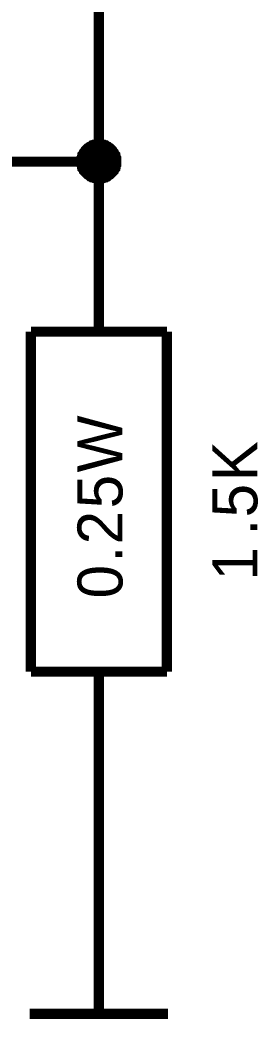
# Model space of a CAD drawing. Header units: millimetres. Extents: x 0 to 420, y 0 to 297.
# Drawn here: x 135.22 to 142.23, y 109.77 to 139.15 of the extents above; entities that cross this region are included whole.
import ezdxf

# ---------------------------------------------------------------- set-up
doc = ezdxf.new("R2010")
doc.units = ezdxf.units.MM
doc.layers.add('Sheet', color=255, linetype='Continuous')

msp = doc.modelspace()

# ---------------------------------------------------------------- linework, layer by layer
at = {"layer": 'Sheet'}
for points, const_width in [([(137.539, 134.988), (130.042, 134.988), (130.042, 177.495)], 0.3), ([(137.539, 139.989), (137.539, 137.488)], 0.3), ([(137.539, 132.488), (137.539, 134.988), (137.539, 137.488)], 0.3), ([(137.026, 134.988), (137.026, 135.021), (137.026, 135.038), (137.026, 135.071), (137.043, 135.087), (137.043, 135.12), (137.043, 135.137), (137.059, 135.17), (137.059, 135.187), (137.076, 135.203), (137.093, 135.236), (137.109, 135.253), (137.109, 135.269), (137.126, 135.286), (137.142, 135.319), (137.159, 135.336), (137.175, 135.352), (137.192, 135.369), (137.208, 135.385), (137.241, 135.402), (137.258, 135.418), (137.275, 135.418), (137.291, 135.435), (137.324, 135.452), (137.341, 135.468), (137.357, 135.468), (137.39, 135.485), (137.407, 135.485), (137.44, 135.485), (137.457, 135.501), (137.49, 135.501), (137.506, 135.501), (137.539, 135.501)], 0.3), ([(137.026, 134.988), (137.026, 135.021), (137.026, 135.038), (137.026, 135.071), (137.043, 135.087), (137.043, 135.12), (137.043, 135.137), (137.059, 135.17), (137.059, 135.187), (137.076, 135.203), (137.093, 135.236), (137.109, 135.253), (137.109, 135.269), (137.126, 135.286), (137.142, 135.319), (137.159, 135.336), (137.175, 135.352), (137.192, 135.369), (137.208, 135.385), (137.241, 135.402), (137.258, 135.418), (137.275, 135.418), (137.291, 135.435), (137.324, 135.452), (137.341, 135.468), (137.357, 135.468), (137.39, 135.485), (137.407, 135.485), (137.44, 135.485), (137.457, 135.501), (137.49, 135.501), (137.506, 135.501), (137.539, 135.501)], 0.3), ([(137.026, 134.988), (137.026, 135.021), (137.026, 135.038), (137.026, 135.071), (137.043, 135.087), (137.043, 135.12), (137.043, 135.137), (137.059, 135.17), (137.059, 135.187), (137.076, 135.203), (137.093, 135.236), (137.109, 135.253), (137.109, 135.269), (137.126, 135.286), (137.142, 135.319), (137.159, 135.336), (137.175, 135.352), (137.192, 135.369), (137.208, 135.385), (137.241, 135.402), (137.258, 135.418), (137.275, 135.418), (137.291, 135.435), (137.324, 135.452), (137.341, 135.468), (137.357, 135.468), (137.39, 135.485), (137.407, 135.485), (137.44, 135.485), (137.457, 135.501), (137.49, 135.501), (137.506, 135.501), (137.539, 135.501)], 0.3), ([(137.026, 134.988), (137.026, 135.021), (137.026, 135.038), (137.026, 135.071), (137.043, 135.087), (137.043, 135.12), (137.043, 135.137), (137.059, 135.17), (137.059, 135.187), (137.076, 135.203), (137.093, 135.236), (137.109, 135.253), (137.109, 135.269), (137.126, 135.286), (137.142, 135.319), (137.159, 135.336), (137.175, 135.352), (137.192, 135.369), (137.208, 135.385), (137.241, 135.402), (137.258, 135.418), (137.275, 135.418), (137.291, 135.435), (137.324, 135.452), (137.341, 135.468), (137.357, 135.468), (137.39, 135.485), (137.407, 135.485), (137.44, 135.485), (137.457, 135.501), (137.49, 135.501), (137.506, 135.501), (137.539, 135.501)], 0.3), ([(137.026, 134.988), (137.026, 135.021), (137.026, 135.038), (137.026, 135.071), (137.043, 135.087), (137.043, 135.12), (137.043, 135.137), (137.059, 135.17), (137.059, 135.187), (137.076, 135.203), (137.093, 135.236), (137.109, 135.253), (137.109, 135.269), (137.126, 135.286), (137.142, 135.319), (137.159, 135.336), (137.175, 135.352), (137.192, 135.369), (137.208, 135.385), (137.241, 135.402), (137.258, 135.418), (137.275, 135.418), (137.291, 135.435), (137.324, 135.452), (137.341, 135.468), (137.357, 135.468), (137.39, 135.485), (137.407, 135.485), (137.44, 135.485), (137.457, 135.501), (137.49, 135.501), (137.506, 135.501), (137.539, 135.501)], 0.0991), ([(137.026, 134.988), (137.026, 135.021), (137.026, 135.038), (137.026, 135.071), (137.043, 135.087), (137.043, 135.12), (137.043, 135.137), (137.059, 135.17), (137.059, 135.187), (137.076, 135.203), (137.093, 135.236), (137.109, 135.253), (137.109, 135.269), (137.126, 135.286), (137.142, 135.319), (137.159, 135.336), (137.175, 135.352), (137.192, 135.369), (137.208, 135.385), (137.241, 135.402), (137.258, 135.418), (137.275, 135.418), (137.291, 135.435), (137.324, 135.452), (137.341, 135.468), (137.357, 135.468), (137.39, 135.485), (137.407, 135.485), (137.44, 135.485), (137.457, 135.501), (137.49, 135.501), (137.506, 135.501), (137.539, 135.501)], 0.0991), ([(137.026, 134.988), (137.026, 135.021), (137.026, 135.038), (137.026, 135.071), (137.043, 135.087), (137.043, 135.12), (137.043, 135.137), (137.059, 135.17), (137.059, 135.187), (137.076, 135.203), (137.093, 135.236), (137.109, 135.253), (137.109, 135.269), (137.126, 135.286), (137.142, 135.319), (137.159, 135.336), (137.175, 135.352), (137.192, 135.369), (137.208, 135.385), (137.241, 135.402), (137.258, 135.418), (137.275, 135.418), (137.291, 135.435), (137.324, 135.452), (137.341, 135.468), (137.357, 135.468), (137.39, 135.485), (137.407, 135.485), (137.44, 135.485), (137.457, 135.501), (137.49, 135.501), (137.506, 135.501), (137.539, 135.501)], 0.0991), ([(137.026, 134.988), (137.026, 135.021), (137.026, 135.038), (137.026, 135.071), (137.043, 135.087), (137.043, 135.12), (137.043, 135.137), (137.059, 135.17), (137.059, 135.187), (137.076, 135.203), (137.093, 135.236), (137.109, 135.253), (137.109, 135.269), (137.126, 135.286), (137.142, 135.319), (137.159, 135.336), (137.175, 135.352), (137.192, 135.369), (137.208, 135.385), (137.241, 135.402), (137.258, 135.418), (137.275, 135.418), (137.291, 135.435), (137.324, 135.452), (137.341, 135.468), (137.357, 135.468), (137.39, 135.485), (137.407, 135.485), (137.44, 135.485), (137.457, 135.501), (137.49, 135.501), (137.506, 135.501), (137.539, 135.501)], 0.0991), ([(137.539, 135.501), (137.539, 135.501)], 0.3), ([(137.539, 135.501), (137.573, 135.501), (137.589, 135.501), (137.622, 135.501), (137.639, 135.485), (137.672, 135.485), (137.688, 135.485), (137.721, 135.468), (137.738, 135.468), (137.755, 135.452), (137.788, 135.435), (137.804, 135.418), (137.821, 135.418), (137.837, 135.402), (137.87, 135.385), (137.887, 135.369), (137.904, 135.352), (137.92, 135.336), (137.937, 135.319), (137.953, 135.286), (137.97, 135.269), (137.97, 135.253), (137.986, 135.236), (138.003, 135.203), (138.019, 135.187), (138.019, 135.17), (138.036, 135.137), (138.036, 135.12), (138.036, 135.087), (138.052, 135.071), (138.052, 135.038), (138.052, 135.021), (138.052, 134.988)], 0.3), ([(137.539, 135.501), (137.539, 135.501)], 0.3), ([(137.539, 135.501), (137.573, 135.501), (137.589, 135.501), (137.622, 135.501), (137.639, 135.485), (137.672, 135.485), (137.688, 135.485), (137.721, 135.468), (137.738, 135.468), (137.755, 135.452), (137.788, 135.435), (137.804, 135.418), (137.821, 135.418), (137.837, 135.402), (137.87, 135.385), (137.887, 135.369), (137.904, 135.352), (137.92, 135.336), (137.937, 135.319), (137.953, 135.286), (137.97, 135.269), (137.97, 135.253), (137.986, 135.236), (138.003, 135.203), (138.019, 135.187), (138.019, 135.17), (138.036, 135.137), (138.036, 135.12), (138.036, 135.087), (138.052, 135.071), (138.052, 135.038), (138.052, 135.021), (138.052, 134.988)], 0.3), ([(137.539, 135.501), (137.539, 135.501)], 0.3), ([(137.539, 135.501), (137.573, 135.501), (137.589, 135.501), (137.622, 135.501), (137.639, 135.485), (137.672, 135.485), (137.688, 135.485), (137.721, 135.468), (137.738, 135.468), (137.755, 135.452), (137.788, 135.435), (137.804, 135.418), (137.821, 135.418), (137.837, 135.402), (137.87, 135.385), (137.887, 135.369), (137.904, 135.352), (137.92, 135.336), (137.937, 135.319), (137.953, 135.286), (137.97, 135.269), (137.97, 135.253), (137.986, 135.236), (138.003, 135.203), (138.019, 135.187), (138.019, 135.17), (138.036, 135.137), (138.036, 135.12), (138.036, 135.087), (138.052, 135.071), (138.052, 135.038), (138.052, 135.021), (138.052, 134.988)], 0.3), ([(137.539, 135.501), (137.539, 135.501)], 0.3), ([(137.539, 135.501), (137.573, 135.501), (137.589, 135.501), (137.622, 135.501), (137.639, 135.485), (137.672, 135.485), (137.688, 135.485), (137.721, 135.468), (137.738, 135.468), (137.755, 135.452), (137.788, 135.435), (137.804, 135.418), (137.821, 135.418), (137.837, 135.402), (137.87, 135.385), (137.887, 135.369), (137.904, 135.352), (137.92, 135.336), (137.937, 135.319), (137.953, 135.286), (137.97, 135.269), (137.97, 135.253), (137.986, 135.236), (138.003, 135.203), (138.019, 135.187), (138.019, 135.17), (138.036, 135.137), (138.036, 135.12), (138.036, 135.087), (138.052, 135.071), (138.052, 135.038), (138.052, 135.021), (138.052, 134.988)], 0.3), ([(137.539, 135.501), (137.539, 135.501)], 0.0991), ([(137.539, 135.501), (137.573, 135.501), (137.589, 135.501), (137.622, 135.501), (137.639, 135.485), (137.672, 135.485), (137.688, 135.485), (137.721, 135.468), (137.738, 135.468), (137.755, 135.452), (137.788, 135.435), (137.804, 135.418), (137.821, 135.418), (137.837, 135.402), (137.87, 135.385), (137.887, 135.369), (137.904, 135.352), (137.92, 135.336), (137.937, 135.319), (137.953, 135.286), (137.97, 135.269), (137.97, 135.253), (137.986, 135.236), (138.003, 135.203), (138.019, 135.187), (138.019, 135.17), (138.036, 135.137), (138.036, 135.12), (138.036, 135.087), (138.052, 135.071), (138.052, 135.038), (138.052, 135.021), (138.052, 134.988)], 0.0991), ([(137.539, 135.501), (137.539, 135.501)], 0.0991), ([(137.539, 135.501), (137.573, 135.501), (137.589, 135.501), (137.622, 135.501), (137.639, 135.485), (137.672, 135.485), (137.688, 135.485), (137.721, 135.468), (137.738, 135.468), (137.755, 135.452), (137.788, 135.435), (137.804, 135.418), (137.821, 135.418), (137.837, 135.402), (137.87, 135.385), (137.887, 135.369), (137.904, 135.352), (137.92, 135.336), (137.937, 135.319), (137.953, 135.286), (137.97, 135.269), (137.97, 135.253), (137.986, 135.236), (138.003, 135.203), (138.019, 135.187), (138.019, 135.17), (138.036, 135.137), (138.036, 135.12), (138.036, 135.087), (138.052, 135.071), (138.052, 135.038), (138.052, 135.021), (138.052, 134.988)], 0.0991), ([(137.539, 135.501), (137.539, 135.501)], 0.0991), ([(137.539, 135.501), (137.573, 135.501), (137.589, 135.501), (137.622, 135.501), (137.639, 135.485), (137.672, 135.485), (137.688, 135.485), (137.721, 135.468), (137.738, 135.468), (137.755, 135.452), (137.788, 135.435), (137.804, 135.418), (137.821, 135.418), (137.837, 135.402), (137.87, 135.385), (137.887, 135.369), (137.904, 135.352), (137.92, 135.336), (137.937, 135.319), (137.953, 135.286), (137.97, 135.269), (137.97, 135.253), (137.986, 135.236), (138.003, 135.203), (138.019, 135.187), (138.019, 135.17), (138.036, 135.137), (138.036, 135.12), (138.036, 135.087), (138.052, 135.071), (138.052, 135.038), (138.052, 135.021), (138.052, 134.988)], 0.0991), ([(137.539, 135.501), (137.539, 135.501)], 0.0991), ([(137.539, 135.501), (137.573, 135.501), (137.589, 135.501), (137.622, 135.501), (137.639, 135.485), (137.672, 135.485), (137.688, 135.485), (137.721, 135.468), (137.738, 135.468), (137.755, 135.452), (137.788, 135.435), (137.804, 135.418), (137.821, 135.418), (137.837, 135.402), (137.87, 135.385), (137.887, 135.369), (137.904, 135.352), (137.92, 135.336), (137.937, 135.319), (137.953, 135.286), (137.97, 135.269), (137.97, 135.253), (137.986, 135.236), (138.003, 135.203), (138.019, 135.187), (138.019, 135.17), (138.036, 135.137), (138.036, 135.12), (138.036, 135.087), (138.052, 135.071), (138.052, 135.038), (138.052, 135.021), (138.052, 134.988)], 0.0991), ([(137.539, 134.491), (137.506, 134.491), (137.49, 134.491), (137.457, 134.491), (137.44, 134.508), (137.407, 134.508), (137.39, 134.508), (137.357, 134.524), (137.341, 134.524), (137.324, 134.541), (137.291, 134.557), (137.275, 134.557), (137.258, 134.574), (137.241, 134.591), (137.208, 134.607), (137.192, 134.624), (137.175, 134.64), (137.159, 134.657), (137.142, 134.673), (137.126, 134.69), (137.109, 134.706), (137.109, 134.723), (137.093, 134.756), (137.076, 134.773), (137.059, 134.789), (137.059, 134.822), (137.043, 134.839), (137.043, 134.855), (137.043, 134.889), (137.026, 134.905), (137.026, 134.938), (137.026, 134.955), (137.026, 134.988)], 0.3), ([(137.026, 134.988), (137.026, 134.988)], 0.3), ([(137.539, 134.491), (137.506, 134.491), (137.49, 134.491), (137.457, 134.491), (137.44, 134.508), (137.407, 134.508), (137.39, 134.508), (137.357, 134.524), (137.341, 134.524), (137.324, 134.541), (137.291, 134.557), (137.275, 134.557), (137.258, 134.574), (137.241, 134.591), (137.208, 134.607), (137.192, 134.624), (137.175, 134.64), (137.159, 134.657), (137.142, 134.673), (137.126, 134.69), (137.109, 134.706), (137.109, 134.723), (137.093, 134.756), (137.076, 134.773), (137.059, 134.789), (137.059, 134.822), (137.043, 134.839), (137.043, 134.855), (137.043, 134.889), (137.026, 134.905), (137.026, 134.938), (137.026, 134.955), (137.026, 134.988)], 0.3), ([(137.026, 134.988), (137.026, 134.988)], 0.3), ([(137.539, 134.491), (137.506, 134.491), (137.49, 134.491), (137.457, 134.491), (137.44, 134.508), (137.407, 134.508), (137.39, 134.508), (137.357, 134.524), (137.341, 134.524), (137.324, 134.541), (137.291, 134.557), (137.275, 134.557), (137.258, 134.574), (137.241, 134.591), (137.208, 134.607), (137.192, 134.624), (137.175, 134.64), (137.159, 134.657), (137.142, 134.673), (137.126, 134.69), (137.109, 134.706), (137.109, 134.723), (137.093, 134.756), (137.076, 134.773), (137.059, 134.789), (137.059, 134.822), (137.043, 134.839), (137.043, 134.855), (137.043, 134.889), (137.026, 134.905), (137.026, 134.938), (137.026, 134.955), (137.026, 134.988)], 0.3), ([(137.026, 134.988), (137.026, 134.988)], 0.3), ([(137.539, 134.491), (137.506, 134.491), (137.49, 134.491), (137.457, 134.491), (137.44, 134.508), (137.407, 134.508), (137.39, 134.508), (137.357, 134.524), (137.341, 134.524), (137.324, 134.541), (137.291, 134.557), (137.275, 134.557), (137.258, 134.574), (137.241, 134.591), (137.208, 134.607), (137.192, 134.624), (137.175, 134.64), (137.159, 134.657), (137.142, 134.673), (137.126, 134.69), (137.109, 134.706), (137.109, 134.723), (137.093, 134.756), (137.076, 134.773), (137.059, 134.789), (137.059, 134.822), (137.043, 134.839), (137.043, 134.855), (137.043, 134.889), (137.026, 134.905), (137.026, 134.938), (137.026, 134.955), (137.026, 134.988)], 0.3), ([(137.026, 134.988), (137.026, 134.988)], 0.3), ([(137.539, 134.491), (137.506, 134.491), (137.49, 134.491), (137.457, 134.491), (137.44, 134.508), (137.407, 134.508), (137.39, 134.508), (137.357, 134.524), (137.341, 134.524), (137.324, 134.541), (137.291, 134.557), (137.275, 134.557), (137.258, 134.574), (137.241, 134.591), (137.208, 134.607), (137.192, 134.624), (137.175, 134.64), (137.159, 134.657), (137.142, 134.673), (137.126, 134.69), (137.109, 134.706), (137.109, 134.723), (137.093, 134.756), (137.076, 134.773), (137.059, 134.789), (137.059, 134.822), (137.043, 134.839), (137.043, 134.855), (137.043, 134.889), (137.026, 134.905), (137.026, 134.938), (137.026, 134.955), (137.026, 134.988)], 0.0991), ([(137.026, 134.988), (137.026, 134.988)], 0.0991), ([(137.539, 134.491), (137.506, 134.491), (137.49, 134.491), (137.457, 134.491), (137.44, 134.508), (137.407, 134.508), (137.39, 134.508), (137.357, 134.524), (137.341, 134.524), (137.324, 134.541), (137.291, 134.557), (137.275, 134.557), (137.258, 134.574), (137.241, 134.591), (137.208, 134.607), (137.192, 134.624), (137.175, 134.64), (137.159, 134.657), (137.142, 134.673), (137.126, 134.69), (137.109, 134.706), (137.109, 134.723), (137.093, 134.756), (137.076, 134.773), (137.059, 134.789), (137.059, 134.822), (137.043, 134.839), (137.043, 134.855), (137.043, 134.889), (137.026, 134.905), (137.026, 134.938), (137.026, 134.955), (137.026, 134.988)], 0.0991), ([(137.026, 134.988), (137.026, 134.988)], 0.0991), ([(137.539, 134.491), (137.506, 134.491), (137.49, 134.491), (137.457, 134.491), (137.44, 134.508), (137.407, 134.508), (137.39, 134.508), (137.357, 134.524), (137.341, 134.524), (137.324, 134.541), (137.291, 134.557), (137.275, 134.557), (137.258, 134.574), (137.241, 134.591), (137.208, 134.607), (137.192, 134.624), (137.175, 134.64), (137.159, 134.657), (137.142, 134.673), (137.126, 134.69), (137.109, 134.706), (137.109, 134.723), (137.093, 134.756), (137.076, 134.773), (137.059, 134.789), (137.059, 134.822), (137.043, 134.839), (137.043, 134.855), (137.043, 134.889), (137.026, 134.905), (137.026, 134.938), (137.026, 134.955), (137.026, 134.988)], 0.0991), ([(137.026, 134.988), (137.026, 134.988)], 0.0991), ([(137.539, 134.491), (137.506, 134.491), (137.49, 134.491), (137.457, 134.491), (137.44, 134.508), (137.407, 134.508), (137.39, 134.508), (137.357, 134.524), (137.341, 134.524), (137.324, 134.541), (137.291, 134.557), (137.275, 134.557), (137.258, 134.574), (137.241, 134.591), (137.208, 134.607), (137.192, 134.624), (137.175, 134.64), (137.159, 134.657), (137.142, 134.673), (137.126, 134.69), (137.109, 134.706), (137.109, 134.723), (137.093, 134.756), (137.076, 134.773), (137.059, 134.789), (137.059, 134.822), (137.043, 134.839), (137.043, 134.855), (137.043, 134.889), (137.026, 134.905), (137.026, 134.938), (137.026, 134.955), (137.026, 134.988)], 0.0991), ([(137.026, 134.988), (137.026, 134.988)], 0.0991), ([(138.052, 134.988), (138.052, 134.955), (138.052, 134.938), (138.052, 134.905), (138.036, 134.889), (138.036, 134.855), (138.036, 134.839), (138.019, 134.822), (138.019, 134.789), (138.003, 134.773), (137.986, 134.756), (137.97, 134.723), (137.97, 134.706), (137.953, 134.69), (137.937, 134.673), (137.92, 134.657), (137.904, 134.64), (137.887, 134.624), (137.87, 134.607), (137.837, 134.591), (137.821, 134.574), (137.804, 134.557), (137.788, 134.557), (137.755, 134.541), (137.738, 134.524), (137.721, 134.524), (137.688, 134.508), (137.672, 134.508), (137.639, 134.508), (137.622, 134.491), (137.589, 134.491), (137.573, 134.491), (137.539, 134.491)], 0.3), ([(138.052, 134.988), (138.052, 134.955), (138.052, 134.938), (138.052, 134.905), (138.036, 134.889), (138.036, 134.855), (138.036, 134.839), (138.019, 134.822), (138.019, 134.789), (138.003, 134.773), (137.986, 134.756), (137.97, 134.723), (137.97, 134.706), (137.953, 134.69), (137.937, 134.673), (137.92, 134.657), (137.904, 134.64), (137.887, 134.624), (137.87, 134.607), (137.837, 134.591), (137.821, 134.574), (137.804, 134.557), (137.788, 134.557), (137.755, 134.541), (137.738, 134.524), (137.721, 134.524), (137.688, 134.508), (137.672, 134.508), (137.639, 134.508), (137.622, 134.491), (137.589, 134.491), (137.573, 134.491), (137.539, 134.491)], 0.3), ([(138.052, 134.988), (138.052, 134.955), (138.052, 134.938), (138.052, 134.905), (138.036, 134.889), (138.036, 134.855), (138.036, 134.839), (138.019, 134.822), (138.019, 134.789), (138.003, 134.773), (137.986, 134.756), (137.97, 134.723), (137.97, 134.706), (137.953, 134.69), (137.937, 134.673), (137.92, 134.657), (137.904, 134.64), (137.887, 134.624), (137.87, 134.607), (137.837, 134.591), (137.821, 134.574), (137.804, 134.557), (137.788, 134.557), (137.755, 134.541), (137.738, 134.524), (137.721, 134.524), (137.688, 134.508), (137.672, 134.508), (137.639, 134.508), (137.622, 134.491), (137.589, 134.491), (137.573, 134.491), (137.539, 134.491)], 0.3), ([(138.052, 134.988), (138.052, 134.955), (138.052, 134.938), (138.052, 134.905), (138.036, 134.889), (138.036, 134.855), (138.036, 134.839), (138.019, 134.822), (138.019, 134.789), (138.003, 134.773), (137.986, 134.756), (137.97, 134.723), (137.97, 134.706), (137.953, 134.69), (137.937, 134.673), (137.92, 134.657), (137.904, 134.64), (137.887, 134.624), (137.87, 134.607), (137.837, 134.591), (137.821, 134.574), (137.804, 134.557), (137.788, 134.557), (137.755, 134.541), (137.738, 134.524), (137.721, 134.524), (137.688, 134.508), (137.672, 134.508), (137.639, 134.508), (137.622, 134.491), (137.589, 134.491), (137.573, 134.491), (137.539, 134.491)], 0.3), ([(138.052, 134.988), (138.052, 134.955), (138.052, 134.938), (138.052, 134.905), (138.036, 134.889), (138.036, 134.855), (138.036, 134.839), (138.019, 134.822), (138.019, 134.789), (138.003, 134.773), (137.986, 134.756), (137.97, 134.723), (137.97, 134.706), (137.953, 134.69), (137.937, 134.673), (137.92, 134.657), (137.904, 134.64), (137.887, 134.624), (137.87, 134.607), (137.837, 134.591), (137.821, 134.574), (137.804, 134.557), (137.788, 134.557), (137.755, 134.541), (137.738, 134.524), (137.721, 134.524), (137.688, 134.508), (137.672, 134.508), (137.639, 134.508), (137.622, 134.491), (137.589, 134.491), (137.573, 134.491), (137.539, 134.491)], 0.0991), ([(138.052, 134.988), (138.052, 134.955), (138.052, 134.938), (138.052, 134.905), (138.036, 134.889), (138.036, 134.855), (138.036, 134.839), (138.019, 134.822), (138.019, 134.789), (138.003, 134.773), (137.986, 134.756), (137.97, 134.723), (137.97, 134.706), (137.953, 134.69), (137.937, 134.673), (137.92, 134.657), (137.904, 134.64), (137.887, 134.624), (137.87, 134.607), (137.837, 134.591), (137.821, 134.574), (137.804, 134.557), (137.788, 134.557), (137.755, 134.541), (137.738, 134.524), (137.721, 134.524), (137.688, 134.508), (137.672, 134.508), (137.639, 134.508), (137.622, 134.491), (137.589, 134.491), (137.573, 134.491), (137.539, 134.491)], 0.0991), ([(138.052, 134.988), (138.052, 134.955), (138.052, 134.938), (138.052, 134.905), (138.036, 134.889), (138.036, 134.855), (138.036, 134.839), (138.019, 134.822), (138.019, 134.789), (138.003, 134.773), (137.986, 134.756), (137.97, 134.723), (137.97, 134.706), (137.953, 134.69), (137.937, 134.673), (137.92, 134.657), (137.904, 134.64), (137.887, 134.624), (137.87, 134.607), (137.837, 134.591), (137.821, 134.574), (137.804, 134.557), (137.788, 134.557), (137.755, 134.541), (137.738, 134.524), (137.721, 134.524), (137.688, 134.508), (137.672, 134.508), (137.639, 134.508), (137.622, 134.491), (137.589, 134.491), (137.573, 134.491), (137.539, 134.491)], 0.0991), ([(138.052, 134.988), (138.052, 134.955), (138.052, 134.938), (138.052, 134.905), (138.036, 134.889), (138.036, 134.855), (138.036, 134.839), (138.019, 134.822), (138.019, 134.789), (138.003, 134.773), (137.986, 134.756), (137.97, 134.723), (137.97, 134.706), (137.953, 134.69), (137.937, 134.673), (137.92, 134.657), (137.904, 134.64), (137.887, 134.624), (137.87, 134.607), (137.837, 134.591), (137.821, 134.574), (137.804, 134.557), (137.788, 134.557), (137.755, 134.541), (137.738, 134.524), (137.721, 134.524), (137.688, 134.508), (137.672, 134.508), (137.639, 134.508), (137.622, 134.491), (137.589, 134.491), (137.573, 134.491), (137.539, 134.491)], 0.0991), ([(138.052, 134.988), (138.052, 134.988), (138.052, 134.988), (138.052, 134.988), (138.052, 134.988), (138.052, 134.988), (138.052, 134.988), (138.052, 134.988), (138.052, 134.988), (138.052, 134.988), (138.052, 134.988), (138.052, 134.988), (138.052, 134.988), (138.052, 134.988), (138.052, 134.988), (138.052, 134.988), (138.052, 134.988), (138.052, 134.988), (138.052, 134.988), (138.052, 134.988), (138.052, 134.988), (138.052, 134.988), (138.052, 134.988), (138.052, 134.988), (138.052, 134.988), (138.052, 134.988), (138.052, 134.988), (138.052, 134.988), (138.052, 134.988), (138.052, 134.988), (138.052, 134.988), (138.052, 134.988), (138.052, 134.988)], 0.3), ([(138.052, 134.988), (138.052, 134.988)], 0.3), ([(138.052, 134.988), (138.052, 134.988), (138.052, 134.988), (138.052, 134.988), (138.052, 134.988), (138.052, 134.988), (138.052, 134.988), (138.052, 134.988), (138.052, 134.988), (138.052, 134.988), (138.052, 134.988), (138.052, 134.988), (138.052, 134.988), (138.052, 134.988), (138.052, 134.988), (138.052, 134.988), (138.052, 134.988), (138.052, 134.988), (138.052, 134.988), (138.052, 134.988), (138.052, 134.988), (138.052, 134.988), (138.052, 134.988), (138.052, 134.988), (138.052, 134.988), (138.052, 134.988), (138.052, 134.988), (138.052, 134.988), (138.052, 134.988), (138.052, 134.988), (138.052, 134.988), (138.052, 134.988), (138.052, 134.988)], 0.3), ([(138.052, 134.988), (138.052, 134.988)], 0.3), ([(138.052, 134.988), (138.052, 134.988), (138.052, 134.988), (138.052, 134.988), (138.052, 134.988), (138.052, 134.988), (138.052, 134.988), (138.052, 134.988), (138.052, 134.988), (138.052, 134.988), (138.052, 134.988), (138.052, 134.988), (138.052, 134.988), (138.052, 134.988), (138.052, 134.988), (138.052, 134.988), (138.052, 134.988), (138.052, 134.988), (138.052, 134.988), (138.052, 134.988), (138.052, 134.988), (138.052, 134.988), (138.052, 134.988), (138.052, 134.988), (138.052, 134.988), (138.052, 134.988), (138.052, 134.988), (138.052, 134.988), (138.052, 134.988), (138.052, 134.988), (138.052, 134.988), (138.052, 134.988), (138.052, 134.988)], 0.3), ([(138.052, 134.988), (138.052, 134.988)], 0.3), ([(138.052, 134.988), (138.052, 134.988), (138.052, 134.988), (138.052, 134.988), (138.052, 134.988), (138.052, 134.988), (138.052, 134.988), (138.052, 134.988), (138.052, 134.988), (138.052, 134.988), (138.052, 134.988), (138.052, 134.988), (138.052, 134.988), (138.052, 134.988), (138.052, 134.988), (138.052, 134.988), (138.052, 134.988), (138.052, 134.988), (138.052, 134.988), (138.052, 134.988), (138.052, 134.988), (138.052, 134.988), (138.052, 134.988), (138.052, 134.988), (138.052, 134.988), (138.052, 134.988), (138.052, 134.988), (138.052, 134.988), (138.052, 134.988), (138.052, 134.988), (138.052, 134.988), (138.052, 134.988), (138.052, 134.988)], 0.3), ([(138.052, 134.988), (138.052, 134.988)], 0.3), ([(138.052, 134.988), (138.052, 134.988), (138.052, 134.988), (138.052, 134.988), (138.052, 134.988), (138.052, 134.988), (138.052, 134.988), (138.052, 134.988), (138.052, 134.988), (138.052, 134.988), (138.052, 134.988), (138.052, 134.988), (138.052, 134.988), (138.052, 134.988), (138.052, 134.988), (138.052, 134.988), (138.052, 134.988), (138.052, 134.988), (138.052, 134.988), (138.052, 134.988), (138.052, 134.988), (138.052, 134.988), (138.052, 134.988), (138.052, 134.988), (138.052, 134.988), (138.052, 134.988), (138.052, 134.988), (138.052, 134.988), (138.052, 134.988), (138.052, 134.988), (138.052, 134.988), (138.052, 134.988), (138.052, 134.988)], 0.0991), ([(138.052, 134.988), (138.052, 134.988)], 0.0991), ([(138.052, 134.988), (138.052, 134.988), (138.052, 134.988), (138.052, 134.988), (138.052, 134.988), (138.052, 134.988), (138.052, 134.988), (138.052, 134.988), (138.052, 134.988), (138.052, 134.988), (138.052, 134.988), (138.052, 134.988), (138.052, 134.988), (138.052, 134.988), (138.052, 134.988), (138.052, 134.988), (138.052, 134.988), (138.052, 134.988), (138.052, 134.988), (138.052, 134.988), (138.052, 134.988), (138.052, 134.988), (138.052, 134.988), (138.052, 134.988), (138.052, 134.988), (138.052, 134.988), (138.052, 134.988), (138.052, 134.988), (138.052, 134.988), (138.052, 134.988), (138.052, 134.988), (138.052, 134.988), (138.052, 134.988)], 0.0991), ([(138.052, 134.988), (138.052, 134.988)], 0.0991), ([(138.052, 134.988), (138.052, 134.988), (138.052, 134.988), (138.052, 134.988), (138.052, 134.988), (138.052, 134.988), (138.052, 134.988), (138.052, 134.988), (138.052, 134.988), (138.052, 134.988), (138.052, 134.988), (138.052, 134.988), (138.052, 134.988), (138.052, 134.988), (138.052, 134.988), (138.052, 134.988), (138.052, 134.988), (138.052, 134.988), (138.052, 134.988), (138.052, 134.988), (138.052, 134.988), (138.052, 134.988), (138.052, 134.988), (138.052, 134.988), (138.052, 134.988), (138.052, 134.988), (138.052, 134.988), (138.052, 134.988), (138.052, 134.988), (138.052, 134.988), (138.052, 134.988), (138.052, 134.988), (138.052, 134.988)], 0.0991), ([(138.052, 134.988), (138.052, 134.988)], 0.0991), ([(138.052, 134.988), (138.052, 134.988), (138.052, 134.988), (138.052, 134.988), (138.052, 134.988), (138.052, 134.988), (138.052, 134.988), (138.052, 134.988), (138.052, 134.988), (138.052, 134.988), (138.052, 134.988), (138.052, 134.988), (138.052, 134.988), (138.052, 134.988), (138.052, 134.988), (138.052, 134.988), (138.052, 134.988), (138.052, 134.988), (138.052, 134.988), (138.052, 134.988), (138.052, 134.988), (138.052, 134.988), (138.052, 134.988), (138.052, 134.988), (138.052, 134.988), (138.052, 134.988), (138.052, 134.988), (138.052, 134.988), (138.052, 134.988), (138.052, 134.988), (138.052, 134.988), (138.052, 134.988), (138.052, 134.988)], 0.0991), ([(138.052, 134.988), (138.052, 134.988)], 0.0991), ([(137.539, 129.987), (137.539, 132.488)], 0.3), ([(135.537, 129.987), (139.542, 129.987)], 0.3), ([(135.537, 119.986), (135.537, 129.987)], 0.3), ([(139.542, 119.986), (139.542, 129.987)], 0.3), ([(135.537, 119.986), (139.542, 119.986)], 0.3), ([(137.539, 119.986), (137.539, 117.485)], 0.3), ([(137.539, 114.985), (137.539, 117.485)], 0.3), ([(137.539, 114.985), (137.539, 109.918)], 0.3), ([(135.504, 109.918), (139.575, 109.918)], 0.3)]:
    msp.add_lwpolyline(points, dxfattribs=dict(at, const_width=const_width))
at = {"layer": 'Sheet', "const_width": 0.508}
msp.add_lwpolyline([(137.246, 135, 1), (137.754, 135, 1)], format="xyb", close=True, dxfattribs=at)

# ---------------------------------------------------------------- texts
at = {"layer": 'Sheet'}
for s, p in [('W', (138.235, 125.847)), ('K', (142.207, 125.583)), ('5', (138.235, 124.788)), ('5', (142.207, 124.523)), ('2', (138.235, 123.728)), ('.', (142.207, 123.993)), ('.', (138.235, 123.198)), ('1', (142.207, 122.668)), ('0', (138.235, 122.138))]:
    msp.add_text(s, height=1.325, rotation=90, dxfattribs=at).set_placement(p)

doc.saveas('drawing.dxf')
